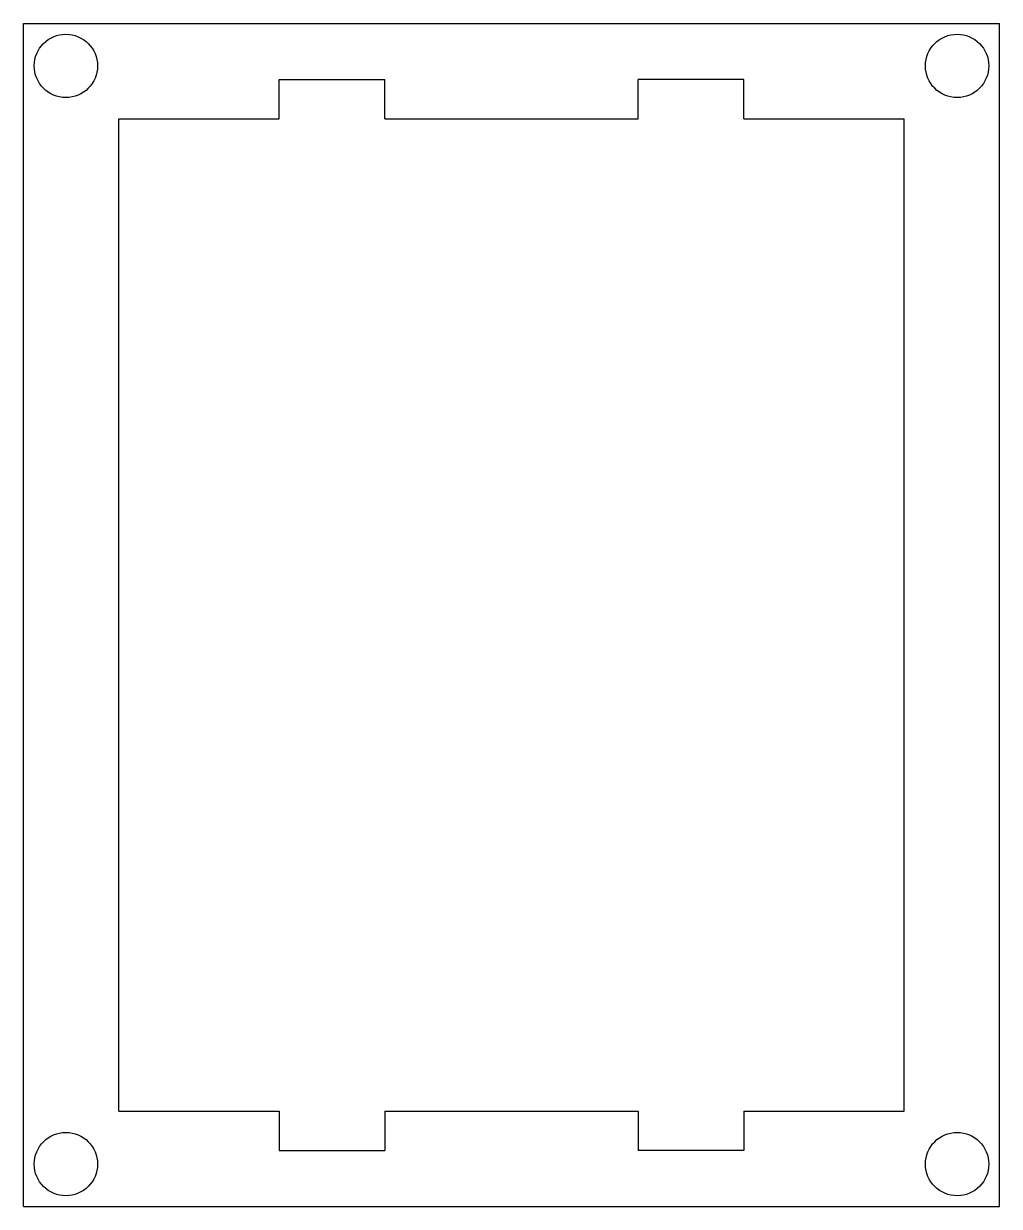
# Model space of a CAD drawing. Extents: x -72 to 20, y -56 to 56.
import ezdxf

# ---------------------------------------------------------------- set-up
doc = ezdxf.new("R2010")
doc.units = 0
doc.layers.add('VISIBLE', color=7, linetype='CONTINUOUS')

msp = doc.modelspace()

# ---------------------------------------------------------------- linework, layer by layer
at = {"layer": 'VISIBLE'}
for p, q in [((-72.2, -56), (-72.2, 56)), ((-72.2, 56), (20.18, 56)), ((20.18, -56), (20.18, 56)), ((-48.01, 47), (-48.01, 50.7)), ((-48.01, 50.7), (-38.01, 50.7)), ((-38.01, 47), (-38.01, 50.7)), ((-14.01, 47), (-14.01, 50.7)), ((-4.01, 50.7), (-14.01, 50.7)), ((-4.01, 47), (-4.01, 50.7)), ((-63.2, -47), (-63.2, 47)), ((-63.2, 47), (-48.01, 47)), ((-38.01, 47), (-14.01, 47)), ((-4.01, 47), (11.18, 47)), ((11.18, -47), (11.18, 47)), ((-63.2, -47), (-48.01, -47)), ((-48.01, -47), (-48.01, -50.7)), ((-38.01, -47), (-14.01, -47)), ((-38.01, -47), (-38.01, -50.7)), ((-14.01, -47), (-14.01, -50.7)), ((-4.01, -47), (11.18, -47)), ((-4.01, -47), (-4.01, -50.7)), ((-48.01, -50.7), (-38.01, -50.7)), ((-4.01, -50.7), (-14.01, -50.7)), ((-72.2, -56), (20.18, -56))]:
    msp.add_line(p, q, dxfattribs=at)
for centre in [(-68.2, 52), (16.18, 52), (-68.2, -52), (16.18, -52)]:
    msp.add_circle(centre, 3, dxfattribs=at)

doc.saveas('drawing.dxf')
